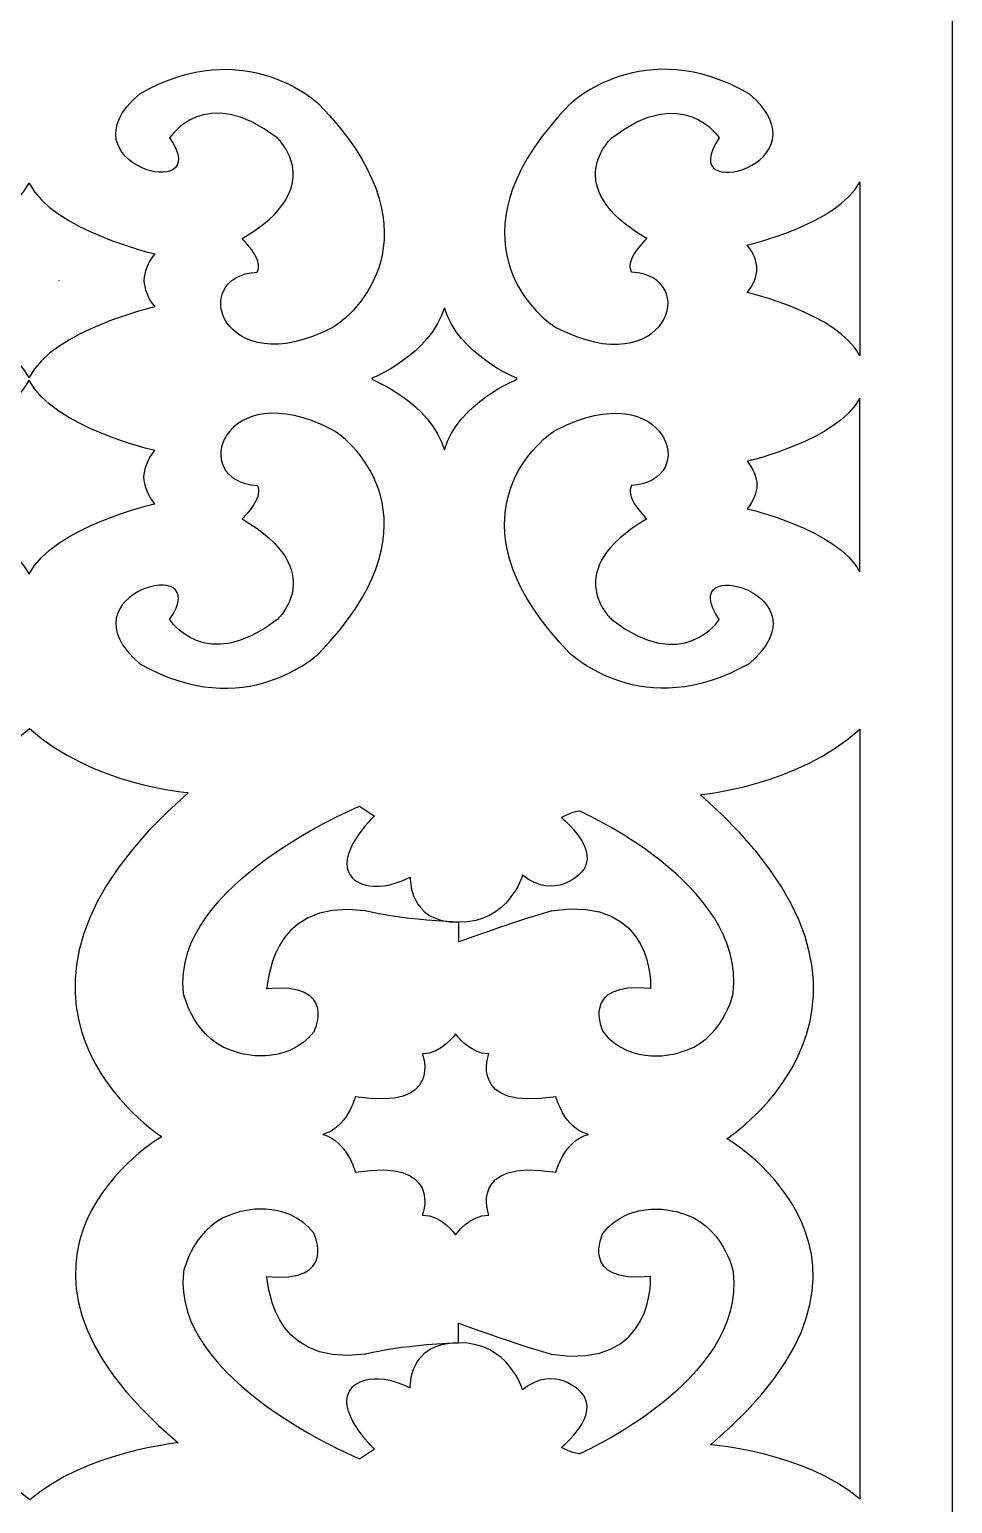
# Model space of a CAD drawing. Header units: centimetres. Extents: x 1.9 to 15.8, y -9.5 to 9.5.
# Drawn here: x 5.05 to 8.25, y -3.9 to 1.21 of the extents above; entities that cross this region are included whole.
import ezdxf

# ---------------------------------------------------------------- set-up
doc = ezdxf.new("R2010")
doc.units = ezdxf.units.CM
doc.header["$MEASUREMENT"] = 0
doc.layers.add('layer 1', color=7, linetype='Continuous')

msp = doc.modelspace()

# ---------------------------------------------------------------- linework, layer by layer
at = {"layer": 'layer 1', "color": 7}
for points, knots in [([(1.85394, -9.50001), (1.85394, -9.50001), (1.85394, 9.5), (1.85394, 9.5), (1.85394, 9.5), (1.85394, 9.5), (8.24616, 9.5), (8.24616, 9.5), (8.24616, 9.5), (8.24616, 9.5), (8.24616, -9.50001), (8.24616, -9.50001), (8.24616, -9.50001), (8.24616, -9.50001), (1.85394, -9.50001), (1.85394, -9.50001)], [0, 0, 0, 0, 0.2, 0.2, 0.2, 0.2, 0.4, 0.4, 0.4, 0.4, 0.6, 0.6, 0.6, 0.6, 1, 1, 1, 1]), ([(5.83895, 0.36663), (5.59472, 0.35353), (5.71639, -0.02369), (6.09849, 0.17358), (6.09849, 0.17358), (6.20579, 0.23862), (6.4664, 0.52258), (6.05234, 0.94832), (6.05234, 0.94832), (6.05234, 0.94832), (5.79646, 1.19422), (5.43201, 0.98413), (5.43201, 0.98413), (5.14683, 0.74269), (5.69819, 0.59548), (5.5354, 0.83134), (5.5354, 0.83134), (5.5354, 0.83134), (5.65946, 1.02472), (5.9076, 0.83134), (5.9076, 0.83134), (5.9076, 0.83134), (6.0937, 0.66184), (5.78612, 0.48279), (5.78612, 0.48279), (5.81272, 0.45428), (5.85768, 0.40486), (5.83895, 0.36663)], [0, 0, 0, 0, 0.125, 0.125, 0.125, 0.125, 0.25, 0.25, 0.25, 0.25, 0.375, 0.375, 0.375, 0.375, 0.5, 0.5, 0.5, 0.5, 0.625, 0.625, 0.625, 0.625, 0.75, 0.75, 0.75, 0.75, 1, 1, 1, 1]), ([(7.13465, 0.36663), (7.37887, 0.35353), (7.25721, -0.02369), (6.87512, 0.17358), (6.87512, 0.17358), (6.76781, 0.23862), (6.50721, 0.52258), (6.92126, 0.94832), (6.92126, 0.94832), (6.92126, 0.94832), (7.17715, 1.19422), (7.54159, 0.98413), (7.54159, 0.98413), (7.82677, 0.74269), (7.27541, 0.59548), (7.4382, 0.83134), (7.4382, 0.83134), (7.4382, 0.83134), (7.31414, 1.02472), (7.066, 0.83134), (7.066, 0.83134), (7.066, 0.83134), (6.8799, 0.66184), (7.18748, 0.48279), (7.18748, 0.48279), (7.16088, 0.45428), (7.11592, 0.40486), (7.13465, 0.36663)], [0, 0, 0, 0, 0.125, 0.125, 0.125, 0.125, 0.25, 0.25, 0.25, 0.25, 0.375, 0.375, 0.375, 0.375, 0.5, 0.5, 0.5, 0.5, 0.625, 0.625, 0.625, 0.625, 0.75, 0.75, 0.75, 0.75, 1, 1, 1, 1]), ([(5.04853, 0.0018), (5.13253, 0.16556), (5.484, 0.246), (5.484, 0.246), (5.484, 0.246), (5.4577, 0.27777), (5.44785, 0.30953), (5.44653, 0.33794), (5.44653, 0.33794), (5.44785, 0.36634), (5.4577, 0.39811), (5.484, 0.42987), (5.484, 0.42987), (5.484, 0.42987), (5.13253, 0.51032), (5.04853, 0.67408), (5.04853, 0.67408), (4.96453, 0.51032), (4.61306, 0.42987), (4.61306, 0.42987), (4.61306, 0.42987), (4.63936, 0.39811), (4.64921, 0.36634), (4.65053, 0.33794), (4.65053, 0.33794), (4.64921, 0.30953), (4.63936, 0.27777), (4.61306, 0.246), (4.61306, 0.246), (4.61306, 0.246), (4.96453, 0.16556), (5.04853, 0.0018)], [0, 0, 0, 0, 0.1111111, 0.1111111, 0.1111111, 0.1111111, 0.2222222, 0.2222222, 0.2222222, 0.2222222, 0.3333333, 0.3333333, 0.3333333, 0.3333333, 0.4444444, 0.4444444, 0.4444444, 0.4444444, 0.5555556, 0.5555556, 0.5555556, 0.5555556, 0.6666667, 0.6666667, 0.6666667, 0.6666667, 0.7777778, 0.7777778, 0.7777778, 0.7777778, 1, 1, 1, 1]), ([(7.92507, 0.67872), (7.92502, 0.67861), (7.92495, 0.67851), (7.9249, 0.6784), (7.9249, 0.6784), (7.84944, 0.53207), (7.5354, 0.46019), (7.5354, 0.46019), (7.5354, 0.46019), (7.55893, 0.43177), (7.56774, 0.40334), (7.56892, 0.37792), (7.56892, 0.37792), (7.56774, 0.3525), (7.55893, 0.32408), (7.5354, 0.29565), (7.5354, 0.29565), (7.5354, 0.29565), (7.84958, 0.22374), (7.92495, 0.07736), (7.92495, 0.07736), (7.92499, 0.07728), (7.92503, 0.0772), (7.92507, 0.07713), (7.92507, 0.07713), (7.92507, 0.07713), (7.92507, 0.67872), (7.92507, 0.67872)], [0, 0, 0, 0, 0.125, 0.125, 0.125, 0.125, 0.25, 0.25, 0.25, 0.25, 0.375, 0.375, 0.375, 0.375, 0.5, 0.5, 0.5, 0.5, 0.625, 0.625, 0.625, 0.625, 0.75, 0.75, 0.75, 0.75, 1, 1, 1, 1]), ([(5.15217, 0.33794), (5.15216, 0.33816), (5.15214, 0.33839), (5.15213, 0.33862), (5.15213, 0.33862), (5.15213, 0.33862), (5.15217, 0.33794), (5.15217, 0.33794)], [0, 0, 0, 0, 0.3333333, 0.3333333, 0.3333333, 0.3333333, 1, 1, 1, 1]), ([(6.73684, -0.00288), (6.73692, -0.00305), (6.737, -0.00322), (6.73708, -0.00339), (6.73708, -0.00339), (6.7373, -0.00387), (6.73753, -0.00435), (6.73776, -0.00484), (6.73776, -0.00484), (6.73776, -0.00484), (6.53521, -0.08528), (6.4868, -0.24905), (6.4868, -0.24905), (6.43839, -0.08528), (6.23584, -0.00484), (6.23584, -0.00484), (6.23584, -0.00484), (6.23607, -0.00435), (6.2363, -0.00386), (6.23653, -0.00337), (6.23653, -0.00337), (6.23661, -0.00321), (6.23668, -0.00304), (6.23676, -0.00288), (6.23676, -0.00288), (6.23668, -0.00272), (6.23661, -0.00256), (6.23653, -0.00239), (6.23653, -0.00239), (6.2363, -0.0019), (6.23607, -0.00141), (6.23584, -0.00093), (6.23584, -0.00093), (6.23584, -0.00093), (6.43839, 0.07952), (6.4868, 0.24328), (6.4868, 0.24328), (6.53521, 0.07952), (6.73776, -0.00093), (6.73776, -0.00093), (6.73776, -0.00093), (6.73753, -0.00141), (6.7373, -0.00189), (6.73708, -0.00237), (6.73708, -0.00237), (6.737, -0.00255), (6.73692, -0.00271), (6.73684, -0.00288)], [0, 0, 0, 0, 0.0769231, 0.0769231, 0.0769231, 0.0769231, 0.1538462, 0.1538462, 0.1538462, 0.1538462, 0.2307692, 0.2307692, 0.2307692, 0.2307692, 0.3076923, 0.3076923, 0.3076923, 0.3076923, 0.3846154, 0.3846154, 0.3846154, 0.3846154, 0.4615385, 0.4615385, 0.4615385, 0.4615385, 0.5384615, 0.5384615, 0.5384615, 0.5384615, 0.6153846, 0.6153846, 0.6153846, 0.6153846, 0.6923077, 0.6923077, 0.6923077, 0.6923077, 0.7692308, 0.7692308, 0.7692308, 0.7692308, 0.8461538, 0.8461538, 0.8461538, 0.8461538, 1, 1, 1, 1]), ([(5.83895, -0.37239), (5.59472, -0.35929), (5.71639, 0.01793), (6.09849, -0.17934), (6.09849, -0.17934), (6.20579, -0.24438), (6.4664, -0.52834), (6.05234, -0.95409), (6.05234, -0.95409), (6.05234, -0.95409), (5.79646, -1.19998), (5.43201, -0.9899), (5.43201, -0.9899), (5.14683, -0.74845), (5.69819, -0.60124), (5.5354, -0.83711), (5.5354, -0.83711), (5.5354, -0.83711), (5.65946, -1.03048), (5.9076, -0.83711), (5.9076, -0.83711), (5.9076, -0.83711), (6.0937, -0.6676), (5.78612, -0.48855), (5.78612, -0.48855), (5.81272, -0.46005), (5.85768, -0.41062), (5.83895, -0.37239)], [0, 0, 0, 0, 0.125, 0.125, 0.125, 0.125, 0.25, 0.25, 0.25, 0.25, 0.375, 0.375, 0.375, 0.375, 0.5, 0.5, 0.5, 0.5, 0.625, 0.625, 0.625, 0.625, 0.75, 0.75, 0.75, 0.75, 1, 1, 1, 1]), ([(7.13465, -0.37239), (7.37887, -0.35929), (7.25721, 0.01793), (6.87512, -0.17934), (6.87512, -0.17934), (6.76781, -0.24438), (6.50721, -0.52834), (6.92126, -0.95409), (6.92126, -0.95409), (6.92126, -0.95409), (7.17715, -1.19998), (7.54159, -0.9899), (7.54159, -0.9899), (7.82677, -0.74845), (7.27541, -0.60124), (7.4382, -0.83711), (7.4382, -0.83711), (7.4382, -0.83711), (7.31414, -1.03048), (7.066, -0.83711), (7.066, -0.83711), (7.066, -0.83711), (6.8799, -0.6676), (7.18748, -0.48855), (7.18748, -0.48855), (7.16088, -0.46005), (7.11592, -0.41062), (7.13465, -0.37239)], [0, 0, 0, 0, 0.125, 0.125, 0.125, 0.125, 0.25, 0.25, 0.25, 0.25, 0.375, 0.375, 0.375, 0.375, 0.5, 0.5, 0.5, 0.5, 0.625, 0.625, 0.625, 0.625, 0.75, 0.75, 0.75, 0.75, 1, 1, 1, 1]), ([(5.04853, -0.00756), (5.13253, -0.17132), (5.484, -0.25176), (5.484, -0.25176), (5.484, -0.25176), (5.4577, -0.28353), (5.44785, -0.31529), (5.44653, -0.3437), (5.44653, -0.3437), (5.44785, -0.37211), (5.4577, -0.40387), (5.484, -0.43564), (5.484, -0.43564), (5.484, -0.43564), (5.13253, -0.51608), (5.04853, -0.67984), (5.04853, -0.67984), (4.96453, -0.51608), (4.61306, -0.43564), (4.61306, -0.43564), (4.61306, -0.43564), (4.63936, -0.40387), (4.64921, -0.37211), (4.65053, -0.3437), (4.65053, -0.3437), (4.64921, -0.31529), (4.63936, -0.28353), (4.61306, -0.25176), (4.61306, -0.25176), (4.61306, -0.25176), (4.96453, -0.17132), (5.04853, -0.00756)], [0, 0, 0, 0, 0.1111111, 0.1111111, 0.1111111, 0.1111111, 0.2222222, 0.2222222, 0.2222222, 0.2222222, 0.3333333, 0.3333333, 0.3333333, 0.3333333, 0.4444444, 0.4444444, 0.4444444, 0.4444444, 0.5555556, 0.5555556, 0.5555556, 0.5555556, 0.6666667, 0.6666667, 0.6666667, 0.6666667, 0.7777778, 0.7777778, 0.7777778, 0.7777778, 1, 1, 1, 1]), ([(7.92507, -0.67182), (7.92502, -0.67172), (7.92495, -0.67161), (7.9249, -0.6715), (7.9249, -0.6715), (7.84944, -0.52518), (7.5354, -0.4533), (7.5354, -0.4533), (7.5354, -0.4533), (7.55893, -0.42487), (7.56774, -0.39645), (7.56892, -0.37103), (7.56892, -0.37103), (7.56774, -0.34561), (7.55893, -0.31719), (7.5354, -0.28876), (7.5354, -0.28876), (7.5354, -0.28876), (7.84958, -0.21685), (7.92495, -0.07046), (7.92495, -0.07046), (7.92499, -0.07038), (7.92503, -0.07031), (7.92507, -0.07023), (7.92507, -0.07023), (7.92507, -0.07023), (7.92507, -0.67182), (7.92507, -0.67182)], [0, 0, 0, 0, 0.125, 0.125, 0.125, 0.125, 0.25, 0.25, 0.25, 0.25, 0.375, 0.375, 0.375, 0.375, 0.5, 0.5, 0.5, 0.5, 0.625, 0.625, 0.625, 0.625, 0.75, 0.75, 0.75, 0.75, 1, 1, 1, 1]), ([(5.15217, -0.3437), (5.15216, -0.34393), (5.15214, -0.34415), (5.15213, -0.34438), (5.15213, -0.34438), (5.15213, -0.34438), (5.15217, -0.3437), (5.15217, -0.3437)], [0, 0, 0, 0, 0.3333333, 0.3333333, 0.3333333, 0.3333333, 1, 1, 1, 1]), ([(5.05157, -3.88645), (5.2417, -3.72117), (5.56472, -3.68862), (5.56472, -3.68862), (5.56472, -3.68862), (4.79863, -3.04301), (5.50771, -2.62835), (5.50771, -2.62835), (5.50771, -2.62835), (5.50771, -2.62835), (4.7746, -2.15957), (5.59935, -1.43686), (5.59935, -1.43686), (5.59935, -1.43686), (5.26499, -1.40969), (5.04983, -1.214), (5.04983, -1.214), (4.83491, -1.41409), (4.49551, -1.44367), (4.49551, -1.44367), (4.49551, -1.44367), (5.32025, -2.16637), (4.58715, -2.63516), (4.58715, -2.63516), (4.58715, -2.63516), (4.58715, -2.63516), (5.29622, -3.04981), (4.53013, -3.69543), (4.53013, -3.69543), (4.53013, -3.69543), (4.86145, -3.72117), (5.05157, -3.88645)], [0, 0, 0, 0, 0.1111111, 0.1111111, 0.1111111, 0.1111111, 0.2222222, 0.2222222, 0.2222222, 0.2222222, 0.3333333, 0.3333333, 0.3333333, 0.3333333, 0.4444444, 0.4444444, 0.4444444, 0.4444444, 0.5555556, 0.5555556, 0.5555556, 0.5555556, 0.6666667, 0.6666667, 0.6666667, 0.6666667, 0.7777778, 0.7777778, 0.7777778, 0.7777778, 1, 1, 1, 1]), ([(7.92507, -1.21619), (7.92499, -1.21626), (7.92491, -1.21634), (7.92483, -1.21641), (7.92483, -1.21641), (7.70978, -1.41431), (7.37315, -1.44367), (7.37315, -1.44367), (7.37315, -1.44367), (8.1979, -2.16637), (7.46479, -2.63516), (7.46479, -2.63516), (7.46479, -2.63516), (7.46479, -2.63516), (8.17387, -3.04981), (7.40777, -3.69543), (7.40777, -3.69543), (7.40777, -3.69543), (7.73379, -3.72079), (7.92461, -3.88254), (7.92461, -3.88254), (7.92476, -3.88267), (7.92492, -3.8828), (7.92507, -3.88294), (7.92507, -3.88294), (7.92507, -3.88294), (7.92507, -1.21619), (7.92507, -1.21619)], [0, 0, 0, 0, 0.125, 0.125, 0.125, 0.125, 0.25, 0.25, 0.25, 0.25, 0.375, 0.375, 0.375, 0.375, 0.5, 0.5, 0.5, 0.5, 0.625, 0.625, 0.625, 0.625, 0.75, 0.75, 0.75, 0.75, 1, 1, 1, 1]), ([(6.53446, -1.88481), (6.53445, -1.88481), (6.53445, -1.88481), (6.53444, -1.88481), (6.53444, -1.88481), (6.36114, -1.88847), (6.36845, -1.72925), (6.36845, -1.72925), (6.36845, -1.72925), (6.22758, -1.79884), (6.1687, -1.73278), (6.1687, -1.73278), (6.1687, -1.73278), (6.09699, -1.6555), (6.24438, -1.51777), (6.24438, -1.51777), (6.24438, -1.51777), (6.24438, -1.51777), (6.1929, -1.48397), (6.1929, -1.48397), (6.1929, -1.48397), (6.1929, -1.48397), (5.54121, -1.75102), (5.58327, -2.12933), (5.58327, -2.12933), (5.58327, -2.12933), (5.61648, -2.29906), (5.77367, -2.33792), (5.77367, -2.33792), (5.77367, -2.33792), (5.93827, -2.39002), (6.03522, -2.26384), (6.03522, -2.26384), (6.03522, -2.26384), (6.11894, -2.08882), (5.86997, -2.11528), (5.86997, -2.11528), (5.87953, -2.12116), (5.86884, -1.80123), (6.21228, -1.84567), (6.21228, -1.84567), (6.21228, -1.84567), (6.32345, -1.8763), (6.53446, -1.88481)], [0, 0, 0, 0, 0.0833333, 0.0833333, 0.0833333, 0.0833333, 0.1666667, 0.1666667, 0.1666667, 0.1666667, 0.25, 0.25, 0.25, 0.25, 0.3333333, 0.3333333, 0.3333333, 0.3333333, 0.4166667, 0.4166667, 0.4166667, 0.4166667, 0.5, 0.5, 0.5, 0.5, 0.5833333, 0.5833333, 0.5833333, 0.5833333, 0.6666667, 0.6666667, 0.6666667, 0.6666667, 0.75, 0.75, 0.75, 0.75, 0.8333333, 0.8333333, 0.8333333, 0.8333333, 1, 1, 1, 1]), ([(6.53596, -1.88481), (6.70927, -1.88848), (6.75708, -1.72288), (6.75708, -1.72288), (6.75708, -1.72288), (6.87063, -1.81304), (6.96028, -1.71368), (6.96028, -1.71368), (6.96028, -1.71368), (7.03199, -1.6364), (6.89209, -1.523), (6.89209, -1.523), (6.89209, -1.523), (6.9165, -1.5075), (6.95369, -1.50041), (6.95369, -1.50041), (6.95369, -1.50041), (6.95369, -1.50041), (7.52921, -1.75102), (7.48715, -2.12933), (7.48715, -2.12933), (7.48715, -2.12933), (7.45394, -2.29906), (7.29675, -2.33792), (7.29675, -2.33792), (7.29675, -2.33792), (7.13215, -2.39002), (7.0352, -2.26384), (7.0352, -2.26384), (7.0352, -2.26384), (6.95147, -2.08882), (7.20045, -2.11528), (7.20045, -2.11528), (7.20045, -2.11528), (7.21984, -1.78999), (6.85814, -1.84567), (6.85814, -1.84567), (6.85814, -1.84567), (6.74697, -1.8763), (6.53521, -1.95392), (6.53521, -1.95392), (6.53521, -1.95392), (6.53596, -1.88481), (6.53596, -1.88481)], [0, 0, 0, 0, 0.0833333, 0.0833333, 0.0833333, 0.0833333, 0.1666667, 0.1666667, 0.1666667, 0.1666667, 0.25, 0.25, 0.25, 0.25, 0.3333333, 0.3333333, 0.3333333, 0.3333333, 0.4166667, 0.4166667, 0.4166667, 0.4166667, 0.5, 0.5, 0.5, 0.5, 0.5833333, 0.5833333, 0.5833333, 0.5833333, 0.6666667, 0.6666667, 0.6666667, 0.6666667, 0.75, 0.75, 0.75, 0.75, 0.8333333, 0.8333333, 0.8333333, 0.8333333, 1, 1, 1, 1]), ([(6.98517, -2.6206), (6.89963, -2.64282), (6.87291, -2.75145), (6.87291, -2.75145), (6.87291, -2.75145), (6.56553, -2.70207), (6.64037, -2.89957), (6.64037, -2.89957), (6.64037, -2.89957), (6.57355, -2.89957), (6.52544, -2.9687), (6.52544, -2.9687), (6.52544, -2.9687), (6.52544, -2.9687), (6.47732, -2.89957), (6.4105, -2.89957), (6.4105, -2.89957), (6.4105, -2.89957), (6.48534, -2.70207), (6.17796, -2.75145), (6.17796, -2.75145), (6.17796, -2.75145), (6.15123, -2.64282), (6.0657, -2.6206), (6.0657, -2.6206), (6.15123, -2.59839), (6.17796, -2.48976), (6.17796, -2.48976), (6.17796, -2.48976), (6.48534, -2.53913), (6.4105, -2.34163), (6.4105, -2.34163), (6.4105, -2.34163), (6.47732, -2.34163), (6.52544, -2.2725), (6.52544, -2.2725), (6.52544, -2.2725), (6.52544, -2.2725), (6.57355, -2.34163), (6.64037, -2.34163), (6.64037, -2.34163), (6.64037, -2.34163), (6.56553, -2.53913), (6.87291, -2.48976), (6.87291, -2.48976), (6.87291, -2.48976), (6.89963, -2.59839), (6.98517, -2.6206)], [0, 0, 0, 0, 0.0769231, 0.0769231, 0.0769231, 0.0769231, 0.1538462, 0.1538462, 0.1538462, 0.1538462, 0.2307692, 0.2307692, 0.2307692, 0.2307692, 0.3076923, 0.3076923, 0.3076923, 0.3076923, 0.3846154, 0.3846154, 0.3846154, 0.3846154, 0.4615385, 0.4615385, 0.4615385, 0.4615385, 0.5384615, 0.5384615, 0.5384615, 0.5384615, 0.6153846, 0.6153846, 0.6153846, 0.6153846, 0.6923077, 0.6923077, 0.6923077, 0.6923077, 0.7692308, 0.7692308, 0.7692308, 0.7692308, 0.8461538, 0.8461538, 0.8461538, 0.8461538, 1, 1, 1, 1]), ([(6.53446, -3.34283), (6.53445, -3.34283), (6.53445, -3.34283), (6.53444, -3.34283), (6.53444, -3.34283), (6.36114, -3.33916), (6.36845, -3.49838), (6.36845, -3.49838), (6.36845, -3.49838), (6.22758, -3.42878), (6.1687, -3.49486), (6.1687, -3.49486), (6.1687, -3.49486), (6.09699, -3.57214), (6.24438, -3.70986), (6.24438, -3.70986), (6.24438, -3.70986), (6.24438, -3.70986), (6.1929, -3.74367), (6.1929, -3.74367), (6.1929, -3.74367), (6.1929, -3.74367), (5.54121, -3.4766), (5.58327, -3.09829), (5.58327, -3.09829), (5.58327, -3.09829), (5.61648, -2.92857), (5.77367, -2.88971), (5.77367, -2.88971), (5.77367, -2.88971), (5.93827, -2.83762), (6.03522, -2.96379), (6.03522, -2.96379), (6.03522, -2.96379), (6.11894, -3.13881), (5.86997, -3.11235), (5.86997, -3.11235), (5.87953, -3.10647), (5.86884, -3.4264), (6.21228, -3.38196), (6.21228, -3.38196), (6.21228, -3.38196), (6.32345, -3.35133), (6.53446, -3.34283)], [0, 0, 0, 0, 0.0833333, 0.0833333, 0.0833333, 0.0833333, 0.1666667, 0.1666667, 0.1666667, 0.1666667, 0.25, 0.25, 0.25, 0.25, 0.3333333, 0.3333333, 0.3333333, 0.3333333, 0.4166667, 0.4166667, 0.4166667, 0.4166667, 0.5, 0.5, 0.5, 0.5, 0.5833333, 0.5833333, 0.5833333, 0.5833333, 0.6666667, 0.6666667, 0.6666667, 0.6666667, 0.75, 0.75, 0.75, 0.75, 0.8333333, 0.8333333, 0.8333333, 0.8333333, 1, 1, 1, 1]), ([(6.53596, -3.34283), (6.70927, -3.33914), (6.75708, -3.50475), (6.75708, -3.50475), (6.75708, -3.50475), (6.87063, -3.41459), (6.96028, -3.51395), (6.96028, -3.51395), (6.96028, -3.51395), (7.03199, -3.59122), (6.89209, -3.70463), (6.89209, -3.70463), (6.89209, -3.70463), (6.9165, -3.72013), (6.95369, -3.72722), (6.95369, -3.72722), (6.95369, -3.72722), (6.95369, -3.72722), (7.52921, -3.4766), (7.48715, -3.09829), (7.48715, -3.09829), (7.48715, -3.09829), (7.45394, -2.92857), (7.29675, -2.88971), (7.29675, -2.88971), (7.29675, -2.88971), (7.13215, -2.83762), (7.0352, -2.96379), (7.0352, -2.96379), (7.0352, -2.96379), (6.95147, -3.13881), (7.20045, -3.11235), (7.20045, -3.11235), (7.20045, -3.11235), (7.21984, -3.43764), (6.85814, -3.38196), (6.85814, -3.38196), (6.85814, -3.38196), (6.74697, -3.35133), (6.53521, -3.27372), (6.53521, -3.27372), (6.53521, -3.27372), (6.53596, -3.34283), (6.53596, -3.34283)], [0, 0, 0, 0, 0.0833333, 0.0833333, 0.0833333, 0.0833333, 0.1666667, 0.1666667, 0.1666667, 0.1666667, 0.25, 0.25, 0.25, 0.25, 0.3333333, 0.3333333, 0.3333333, 0.3333333, 0.4166667, 0.4166667, 0.4166667, 0.4166667, 0.5, 0.5, 0.5, 0.5, 0.5833333, 0.5833333, 0.5833333, 0.5833333, 0.6666667, 0.6666667, 0.6666667, 0.6666667, 0.75, 0.75, 0.75, 0.75, 0.8333333, 0.8333333, 0.8333333, 0.8333333, 1, 1, 1, 1])]:
    msp.add_open_spline(points, degree=3, knots=knots, dxfattribs=at)
at = {"layer": 'layer 1', "color": 250, "lineweight": 9}
for points, knots in [([(1.85394, -9.50001), (1.85394, -9.50001), (1.85394, 9.5), (1.85394, 9.5), (1.85394, 9.5), (1.85394, 9.5), (8.24616, 9.5), (8.24616, 9.5), (8.24616, 9.5), (8.24616, 9.5), (8.24616, -9.50001), (8.24616, -9.50001), (8.24616, -9.50001), (8.24616, -9.50001), (1.85394, -9.50001), (1.85394, -9.50001)], [0, 0, 0, 0, 0.2, 0.2, 0.2, 0.2, 0.4, 0.4, 0.4, 0.4, 0.6, 0.6, 0.6, 0.6, 1, 1, 1, 1]), ([(5.83895, 0.36663), (5.59472, 0.35353), (5.71639, -0.02369), (6.09849, 0.17358), (6.09849, 0.17358), (6.20579, 0.23862), (6.4664, 0.52258), (6.05234, 0.94832), (6.05234, 0.94832), (6.05234, 0.94832), (5.79646, 1.19422), (5.43201, 0.98413), (5.43201, 0.98413), (5.14683, 0.74269), (5.69819, 0.59548), (5.5354, 0.83134), (5.5354, 0.83134), (5.5354, 0.83134), (5.65946, 1.02472), (5.9076, 0.83134), (5.9076, 0.83134), (5.9076, 0.83134), (6.0937, 0.66184), (5.78612, 0.48279), (5.78612, 0.48279), (5.81272, 0.45428), (5.85768, 0.40486), (5.83895, 0.36663)], [0, 0, 0, 0, 0.125, 0.125, 0.125, 0.125, 0.25, 0.25, 0.25, 0.25, 0.375, 0.375, 0.375, 0.375, 0.5, 0.5, 0.5, 0.5, 0.625, 0.625, 0.625, 0.625, 0.75, 0.75, 0.75, 0.75, 1, 1, 1, 1]), ([(7.13465, 0.36663), (7.37887, 0.35353), (7.25721, -0.02369), (6.87512, 0.17358), (6.87512, 0.17358), (6.76781, 0.23862), (6.50721, 0.52258), (6.92126, 0.94832), (6.92126, 0.94832), (6.92126, 0.94832), (7.17715, 1.19422), (7.54159, 0.98413), (7.54159, 0.98413), (7.82677, 0.74269), (7.27541, 0.59548), (7.4382, 0.83134), (7.4382, 0.83134), (7.4382, 0.83134), (7.31414, 1.02472), (7.066, 0.83134), (7.066, 0.83134), (7.066, 0.83134), (6.8799, 0.66184), (7.18748, 0.48279), (7.18748, 0.48279), (7.16088, 0.45428), (7.11592, 0.40486), (7.13465, 0.36663)], [0, 0, 0, 0, 0.125, 0.125, 0.125, 0.125, 0.25, 0.25, 0.25, 0.25, 0.375, 0.375, 0.375, 0.375, 0.5, 0.5, 0.5, 0.5, 0.625, 0.625, 0.625, 0.625, 0.75, 0.75, 0.75, 0.75, 1, 1, 1, 1]), ([(5.04853, 0.0018), (5.13253, 0.16556), (5.484, 0.246), (5.484, 0.246), (5.484, 0.246), (5.4577, 0.27777), (5.44785, 0.30953), (5.44653, 0.33794), (5.44653, 0.33794), (5.44785, 0.36634), (5.4577, 0.39811), (5.484, 0.42987), (5.484, 0.42987), (5.484, 0.42987), (5.13253, 0.51032), (5.04853, 0.67408), (5.04853, 0.67408), (4.96453, 0.51032), (4.61306, 0.42987), (4.61306, 0.42987), (4.61306, 0.42987), (4.63936, 0.39811), (4.64921, 0.36634), (4.65053, 0.33794), (4.65053, 0.33794), (4.64921, 0.30953), (4.63936, 0.27777), (4.61306, 0.246), (4.61306, 0.246), (4.61306, 0.246), (4.96453, 0.16556), (5.04853, 0.0018)], [0, 0, 0, 0, 0.1111111, 0.1111111, 0.1111111, 0.1111111, 0.2222222, 0.2222222, 0.2222222, 0.2222222, 0.3333333, 0.3333333, 0.3333333, 0.3333333, 0.4444444, 0.4444444, 0.4444444, 0.4444444, 0.5555556, 0.5555556, 0.5555556, 0.5555556, 0.6666667, 0.6666667, 0.6666667, 0.6666667, 0.7777778, 0.7777778, 0.7777778, 0.7777778, 1, 1, 1, 1]), ([(7.92507, 0.67872), (7.92502, 0.67861), (7.92495, 0.67851), (7.9249, 0.6784), (7.9249, 0.6784), (7.84944, 0.53207), (7.5354, 0.46019), (7.5354, 0.46019), (7.5354, 0.46019), (7.55893, 0.43177), (7.56774, 0.40334), (7.56892, 0.37792), (7.56892, 0.37792), (7.56774, 0.3525), (7.55893, 0.32408), (7.5354, 0.29565), (7.5354, 0.29565), (7.5354, 0.29565), (7.84958, 0.22374), (7.92495, 0.07736), (7.92495, 0.07736), (7.92499, 0.07728), (7.92503, 0.0772), (7.92507, 0.07713), (7.92507, 0.07713), (7.92507, 0.07713), (7.92507, 0.67872), (7.92507, 0.67872)], [0, 0, 0, 0, 0.125, 0.125, 0.125, 0.125, 0.25, 0.25, 0.25, 0.25, 0.375, 0.375, 0.375, 0.375, 0.5, 0.5, 0.5, 0.5, 0.625, 0.625, 0.625, 0.625, 0.75, 0.75, 0.75, 0.75, 1, 1, 1, 1]), ([(6.73684, -0.00288), (6.73692, -0.00305), (6.737, -0.00322), (6.73708, -0.00339), (6.73708, -0.00339), (6.7373, -0.00387), (6.73753, -0.00435), (6.73776, -0.00484), (6.73776, -0.00484), (6.73776, -0.00484), (6.53521, -0.08528), (6.4868, -0.24905), (6.4868, -0.24905), (6.43839, -0.08528), (6.23584, -0.00484), (6.23584, -0.00484), (6.23584, -0.00484), (6.23607, -0.00435), (6.2363, -0.00386), (6.23653, -0.00337), (6.23653, -0.00337), (6.23661, -0.00321), (6.23668, -0.00304), (6.23676, -0.00288), (6.23676, -0.00288), (6.23668, -0.00272), (6.23661, -0.00256), (6.23653, -0.00239), (6.23653, -0.00239), (6.2363, -0.0019), (6.23607, -0.00141), (6.23584, -0.00093), (6.23584, -0.00093), (6.23584, -0.00093), (6.43839, 0.07952), (6.4868, 0.24328), (6.4868, 0.24328), (6.53521, 0.07952), (6.73776, -0.00093), (6.73776, -0.00093), (6.73776, -0.00093), (6.73753, -0.00141), (6.7373, -0.00189), (6.73708, -0.00237), (6.73708, -0.00237), (6.737, -0.00255), (6.73692, -0.00271), (6.73684, -0.00288)], [0, 0, 0, 0, 0.0769231, 0.0769231, 0.0769231, 0.0769231, 0.1538462, 0.1538462, 0.1538462, 0.1538462, 0.2307692, 0.2307692, 0.2307692, 0.2307692, 0.3076923, 0.3076923, 0.3076923, 0.3076923, 0.3846154, 0.3846154, 0.3846154, 0.3846154, 0.4615385, 0.4615385, 0.4615385, 0.4615385, 0.5384615, 0.5384615, 0.5384615, 0.5384615, 0.6153846, 0.6153846, 0.6153846, 0.6153846, 0.6923077, 0.6923077, 0.6923077, 0.6923077, 0.7692308, 0.7692308, 0.7692308, 0.7692308, 0.8461538, 0.8461538, 0.8461538, 0.8461538, 1, 1, 1, 1]), ([(5.83895, -0.37239), (5.59472, -0.35929), (5.71639, 0.01793), (6.09849, -0.17934), (6.09849, -0.17934), (6.20579, -0.24438), (6.4664, -0.52834), (6.05234, -0.95409), (6.05234, -0.95409), (6.05234, -0.95409), (5.79646, -1.19998), (5.43201, -0.9899), (5.43201, -0.9899), (5.14683, -0.74845), (5.69819, -0.60124), (5.5354, -0.83711), (5.5354, -0.83711), (5.5354, -0.83711), (5.65946, -1.03048), (5.9076, -0.83711), (5.9076, -0.83711), (5.9076, -0.83711), (6.0937, -0.6676), (5.78612, -0.48855), (5.78612, -0.48855), (5.81272, -0.46005), (5.85768, -0.41062), (5.83895, -0.37239)], [0, 0, 0, 0, 0.125, 0.125, 0.125, 0.125, 0.25, 0.25, 0.25, 0.25, 0.375, 0.375, 0.375, 0.375, 0.5, 0.5, 0.5, 0.5, 0.625, 0.625, 0.625, 0.625, 0.75, 0.75, 0.75, 0.75, 1, 1, 1, 1]), ([(7.13465, -0.37239), (7.37887, -0.35929), (7.25721, 0.01793), (6.87512, -0.17934), (6.87512, -0.17934), (6.76781, -0.24438), (6.50721, -0.52834), (6.92126, -0.95409), (6.92126, -0.95409), (6.92126, -0.95409), (7.17715, -1.19998), (7.54159, -0.9899), (7.54159, -0.9899), (7.82677, -0.74845), (7.27541, -0.60124), (7.4382, -0.83711), (7.4382, -0.83711), (7.4382, -0.83711), (7.31414, -1.03048), (7.066, -0.83711), (7.066, -0.83711), (7.066, -0.83711), (6.8799, -0.6676), (7.18748, -0.48855), (7.18748, -0.48855), (7.16088, -0.46005), (7.11592, -0.41062), (7.13465, -0.37239)], [0, 0, 0, 0, 0.125, 0.125, 0.125, 0.125, 0.25, 0.25, 0.25, 0.25, 0.375, 0.375, 0.375, 0.375, 0.5, 0.5, 0.5, 0.5, 0.625, 0.625, 0.625, 0.625, 0.75, 0.75, 0.75, 0.75, 1, 1, 1, 1]), ([(5.04853, -0.00756), (5.13253, -0.17132), (5.484, -0.25176), (5.484, -0.25176), (5.484, -0.25176), (5.4577, -0.28353), (5.44785, -0.31529), (5.44653, -0.3437), (5.44653, -0.3437), (5.44785, -0.37211), (5.4577, -0.40387), (5.484, -0.43564), (5.484, -0.43564), (5.484, -0.43564), (5.13253, -0.51608), (5.04853, -0.67984), (5.04853, -0.67984), (4.96453, -0.51608), (4.61306, -0.43564), (4.61306, -0.43564), (4.61306, -0.43564), (4.63936, -0.40387), (4.64921, -0.37211), (4.65053, -0.3437), (4.65053, -0.3437), (4.64921, -0.31529), (4.63936, -0.28353), (4.61306, -0.25176), (4.61306, -0.25176), (4.61306, -0.25176), (4.96453, -0.17132), (5.04853, -0.00756)], [0, 0, 0, 0, 0.1111111, 0.1111111, 0.1111111, 0.1111111, 0.2222222, 0.2222222, 0.2222222, 0.2222222, 0.3333333, 0.3333333, 0.3333333, 0.3333333, 0.4444444, 0.4444444, 0.4444444, 0.4444444, 0.5555556, 0.5555556, 0.5555556, 0.5555556, 0.6666667, 0.6666667, 0.6666667, 0.6666667, 0.7777778, 0.7777778, 0.7777778, 0.7777778, 1, 1, 1, 1]), ([(7.92507, -0.67182), (7.92502, -0.67172), (7.92495, -0.67161), (7.9249, -0.6715), (7.9249, -0.6715), (7.84944, -0.52518), (7.5354, -0.4533), (7.5354, -0.4533), (7.5354, -0.4533), (7.55893, -0.42487), (7.56774, -0.39645), (7.56892, -0.37103), (7.56892, -0.37103), (7.56774, -0.34561), (7.55893, -0.31719), (7.5354, -0.28876), (7.5354, -0.28876), (7.5354, -0.28876), (7.84958, -0.21685), (7.92495, -0.07046), (7.92495, -0.07046), (7.92499, -0.07038), (7.92503, -0.07031), (7.92507, -0.07023), (7.92507, -0.07023), (7.92507, -0.07023), (7.92507, -0.67182), (7.92507, -0.67182)], [0, 0, 0, 0, 0.125, 0.125, 0.125, 0.125, 0.25, 0.25, 0.25, 0.25, 0.375, 0.375, 0.375, 0.375, 0.5, 0.5, 0.5, 0.5, 0.625, 0.625, 0.625, 0.625, 0.75, 0.75, 0.75, 0.75, 1, 1, 1, 1]), ([(5.05157, -3.88645), (5.2417, -3.72117), (5.56472, -3.68862), (5.56472, -3.68862), (5.56472, -3.68862), (4.79863, -3.04301), (5.50771, -2.62835), (5.50771, -2.62835), (5.50771, -2.62835), (5.50771, -2.62835), (4.7746, -2.15957), (5.59935, -1.43686), (5.59935, -1.43686), (5.59935, -1.43686), (5.26499, -1.40969), (5.04983, -1.214), (5.04983, -1.214), (4.83491, -1.41409), (4.49551, -1.44367), (4.49551, -1.44367), (4.49551, -1.44367), (5.32025, -2.16637), (4.58715, -2.63516), (4.58715, -2.63516), (4.58715, -2.63516), (4.58715, -2.63516), (5.29622, -3.04981), (4.53013, -3.69543), (4.53013, -3.69543), (4.53013, -3.69543), (4.86145, -3.72117), (5.05157, -3.88645)], [0, 0, 0, 0, 0.1111111, 0.1111111, 0.1111111, 0.1111111, 0.2222222, 0.2222222, 0.2222222, 0.2222222, 0.3333333, 0.3333333, 0.3333333, 0.3333333, 0.4444444, 0.4444444, 0.4444444, 0.4444444, 0.5555556, 0.5555556, 0.5555556, 0.5555556, 0.6666667, 0.6666667, 0.6666667, 0.6666667, 0.7777778, 0.7777778, 0.7777778, 0.7777778, 1, 1, 1, 1]), ([(7.92507, -1.21619), (7.92499, -1.21626), (7.92491, -1.21634), (7.92483, -1.21641), (7.92483, -1.21641), (7.70978, -1.41431), (7.37315, -1.44367), (7.37315, -1.44367), (7.37315, -1.44367), (8.1979, -2.16637), (7.46479, -2.63516), (7.46479, -2.63516), (7.46479, -2.63516), (7.46479, -2.63516), (8.17387, -3.04981), (7.40777, -3.69543), (7.40777, -3.69543), (7.40777, -3.69543), (7.73379, -3.72079), (7.92461, -3.88254), (7.92461, -3.88254), (7.92476, -3.88267), (7.92492, -3.8828), (7.92507, -3.88294), (7.92507, -3.88294), (7.92507, -3.88294), (7.92507, -1.21619), (7.92507, -1.21619)], [0, 0, 0, 0, 0.125, 0.125, 0.125, 0.125, 0.25, 0.25, 0.25, 0.25, 0.375, 0.375, 0.375, 0.375, 0.5, 0.5, 0.5, 0.5, 0.625, 0.625, 0.625, 0.625, 0.75, 0.75, 0.75, 0.75, 1, 1, 1, 1]), ([(6.53446, -1.88481), (6.53445, -1.88481), (6.53445, -1.88481), (6.53444, -1.88481), (6.53444, -1.88481), (6.36114, -1.88847), (6.36845, -1.72925), (6.36845, -1.72925), (6.36845, -1.72925), (6.22758, -1.79884), (6.1687, -1.73278), (6.1687, -1.73278), (6.1687, -1.73278), (6.09699, -1.6555), (6.24438, -1.51777), (6.24438, -1.51777), (6.24438, -1.51777), (6.24438, -1.51777), (6.1929, -1.48397), (6.1929, -1.48397), (6.1929, -1.48397), (6.1929, -1.48397), (5.54121, -1.75102), (5.58327, -2.12933), (5.58327, -2.12933), (5.58327, -2.12933), (5.61648, -2.29906), (5.77367, -2.33792), (5.77367, -2.33792), (5.77367, -2.33792), (5.93827, -2.39002), (6.03522, -2.26384), (6.03522, -2.26384), (6.03522, -2.26384), (6.11894, -2.08882), (5.86997, -2.11528), (5.86997, -2.11528), (5.87953, -2.12116), (5.86884, -1.80123), (6.21228, -1.84567), (6.21228, -1.84567), (6.21228, -1.84567), (6.32345, -1.8763), (6.53446, -1.88481)], [0, 0, 0, 0, 0.0833333, 0.0833333, 0.0833333, 0.0833333, 0.1666667, 0.1666667, 0.1666667, 0.1666667, 0.25, 0.25, 0.25, 0.25, 0.3333333, 0.3333333, 0.3333333, 0.3333333, 0.4166667, 0.4166667, 0.4166667, 0.4166667, 0.5, 0.5, 0.5, 0.5, 0.5833333, 0.5833333, 0.5833333, 0.5833333, 0.6666667, 0.6666667, 0.6666667, 0.6666667, 0.75, 0.75, 0.75, 0.75, 0.8333333, 0.8333333, 0.8333333, 0.8333333, 1, 1, 1, 1]), ([(6.53596, -1.88481), (6.70927, -1.88848), (6.75708, -1.72288), (6.75708, -1.72288), (6.75708, -1.72288), (6.87063, -1.81304), (6.96028, -1.71368), (6.96028, -1.71368), (6.96028, -1.71368), (7.03199, -1.6364), (6.89209, -1.523), (6.89209, -1.523), (6.89209, -1.523), (6.9165, -1.5075), (6.95369, -1.50041), (6.95369, -1.50041), (6.95369, -1.50041), (6.95369, -1.50041), (7.52921, -1.75102), (7.48715, -2.12933), (7.48715, -2.12933), (7.48715, -2.12933), (7.45394, -2.29906), (7.29675, -2.33792), (7.29675, -2.33792), (7.29675, -2.33792), (7.13215, -2.39002), (7.0352, -2.26384), (7.0352, -2.26384), (7.0352, -2.26384), (6.95147, -2.08882), (7.20045, -2.11528), (7.20045, -2.11528), (7.20045, -2.11528), (7.21984, -1.78999), (6.85814, -1.84567), (6.85814, -1.84567), (6.85814, -1.84567), (6.74697, -1.8763), (6.53521, -1.95392)], [0, 0, 0, 0, 0.0909091, 0.0909091, 0.0909091, 0.0909091, 0.1818182, 0.1818182, 0.1818182, 0.1818182, 0.2727273, 0.2727273, 0.2727273, 0.2727273, 0.3636364, 0.3636364, 0.3636364, 0.3636364, 0.4545455, 0.4545455, 0.4545455, 0.4545455, 0.5454545, 0.5454545, 0.5454545, 0.5454545, 0.6363636, 0.6363636, 0.6363636, 0.6363636, 0.7272727, 0.7272727, 0.7272727, 0.7272727, 0.8181818, 0.8181818, 0.8181818, 0.8181818, 1, 1, 1, 1]), ([(6.98517, -2.6206), (6.89963, -2.64282), (6.87291, -2.75145), (6.87291, -2.75145), (6.87291, -2.75145), (6.56553, -2.70207), (6.64037, -2.89957), (6.64037, -2.89957), (6.64037, -2.89957), (6.57355, -2.89957), (6.52544, -2.9687), (6.52544, -2.9687), (6.52544, -2.9687), (6.52544, -2.9687), (6.47732, -2.89957), (6.4105, -2.89957), (6.4105, -2.89957), (6.4105, -2.89957), (6.48534, -2.70207), (6.17796, -2.75145), (6.17796, -2.75145), (6.17796, -2.75145), (6.15123, -2.64282), (6.0657, -2.6206), (6.0657, -2.6206), (6.15123, -2.59839), (6.17796, -2.48976), (6.17796, -2.48976), (6.17796, -2.48976), (6.48534, -2.53913), (6.4105, -2.34163), (6.4105, -2.34163), (6.4105, -2.34163), (6.47732, -2.34163), (6.52544, -2.2725), (6.52544, -2.2725), (6.52544, -2.2725), (6.52544, -2.2725), (6.57355, -2.34163), (6.64037, -2.34163), (6.64037, -2.34163), (6.64037, -2.34163), (6.56553, -2.53913), (6.87291, -2.48976), (6.87291, -2.48976), (6.87291, -2.48976), (6.89963, -2.59839), (6.98517, -2.6206)], [0, 0, 0, 0, 0.0769231, 0.0769231, 0.0769231, 0.0769231, 0.1538462, 0.1538462, 0.1538462, 0.1538462, 0.2307692, 0.2307692, 0.2307692, 0.2307692, 0.3076923, 0.3076923, 0.3076923, 0.3076923, 0.3846154, 0.3846154, 0.3846154, 0.3846154, 0.4615385, 0.4615385, 0.4615385, 0.4615385, 0.5384615, 0.5384615, 0.5384615, 0.5384615, 0.6153846, 0.6153846, 0.6153846, 0.6153846, 0.6923077, 0.6923077, 0.6923077, 0.6923077, 0.7692308, 0.7692308, 0.7692308, 0.7692308, 0.8461538, 0.8461538, 0.8461538, 0.8461538, 1, 1, 1, 1]), ([(6.53446, -3.34283), (6.53445, -3.34283), (6.53445, -3.34283), (6.53444, -3.34283), (6.53444, -3.34283), (6.36114, -3.33916), (6.36845, -3.49838), (6.36845, -3.49838), (6.36845, -3.49838), (6.22758, -3.42878), (6.1687, -3.49486), (6.1687, -3.49486), (6.1687, -3.49486), (6.09699, -3.57214), (6.24438, -3.70986), (6.24438, -3.70986), (6.24438, -3.70986), (6.24438, -3.70986), (6.1929, -3.74367), (6.1929, -3.74367), (6.1929, -3.74367), (6.1929, -3.74367), (5.54121, -3.4766), (5.58327, -3.09829), (5.58327, -3.09829), (5.58327, -3.09829), (5.61648, -2.92857), (5.77367, -2.88971), (5.77367, -2.88971), (5.77367, -2.88971), (5.93827, -2.83762), (6.03522, -2.96379), (6.03522, -2.96379), (6.03522, -2.96379), (6.11894, -3.13881), (5.86997, -3.11235), (5.86997, -3.11235), (5.87953, -3.10647), (5.86884, -3.4264), (6.21228, -3.38196), (6.21228, -3.38196), (6.21228, -3.38196), (6.32345, -3.35133), (6.53446, -3.34283)], [0, 0, 0, 0, 0.0833333, 0.0833333, 0.0833333, 0.0833333, 0.1666667, 0.1666667, 0.1666667, 0.1666667, 0.25, 0.25, 0.25, 0.25, 0.3333333, 0.3333333, 0.3333333, 0.3333333, 0.4166667, 0.4166667, 0.4166667, 0.4166667, 0.5, 0.5, 0.5, 0.5, 0.5833333, 0.5833333, 0.5833333, 0.5833333, 0.6666667, 0.6666667, 0.6666667, 0.6666667, 0.75, 0.75, 0.75, 0.75, 0.8333333, 0.8333333, 0.8333333, 0.8333333, 1, 1, 1, 1]), ([(6.53596, -3.34283), (6.70927, -3.33914), (6.75708, -3.50475), (6.75708, -3.50475), (6.75708, -3.50475), (6.87063, -3.41459), (6.96028, -3.51395), (6.96028, -3.51395), (6.96028, -3.51395), (7.03199, -3.59122), (6.89209, -3.70463), (6.89209, -3.70463), (6.89209, -3.70463), (6.9165, -3.72013), (6.95369, -3.72722), (6.95369, -3.72722), (6.95369, -3.72722), (6.95369, -3.72722), (7.52921, -3.4766), (7.48715, -3.09829), (7.48715, -3.09829), (7.48715, -3.09829), (7.45394, -2.92857), (7.29675, -2.88971), (7.29675, -2.88971), (7.29675, -2.88971), (7.13215, -2.83762), (7.0352, -2.96379), (7.0352, -2.96379), (7.0352, -2.96379), (6.95147, -3.13881), (7.20045, -3.11235), (7.20045, -3.11235), (7.20045, -3.11235), (7.21984, -3.43764), (6.85814, -3.38196), (6.85814, -3.38196), (6.85814, -3.38196), (6.74697, -3.35133), (6.53521, -3.27372)], [0, 0, 0, 0, 0.0909091, 0.0909091, 0.0909091, 0.0909091, 0.1818182, 0.1818182, 0.1818182, 0.1818182, 0.2727273, 0.2727273, 0.2727273, 0.2727273, 0.3636364, 0.3636364, 0.3636364, 0.3636364, 0.4545455, 0.4545455, 0.4545455, 0.4545455, 0.5454545, 0.5454545, 0.5454545, 0.5454545, 0.6363636, 0.6363636, 0.6363636, 0.6363636, 0.7272727, 0.7272727, 0.7272727, 0.7272727, 0.8181818, 0.8181818, 0.8181818, 0.8181818, 1, 1, 1, 1])]:
    msp.add_open_spline(points, degree=3, knots=knots, dxfattribs=at)
for points in [[(5.15217, 0.33794), (5.15216, 0.33816), (5.15214, 0.33839), (5.15213, 0.33862)], [(5.15217, -0.3437), (5.15216, -0.34393), (5.15214, -0.34415), (5.15213, -0.34438)]]:
    msp.add_open_spline(points, degree=3, dxfattribs=at)

doc.saveas('drawing.dxf')
